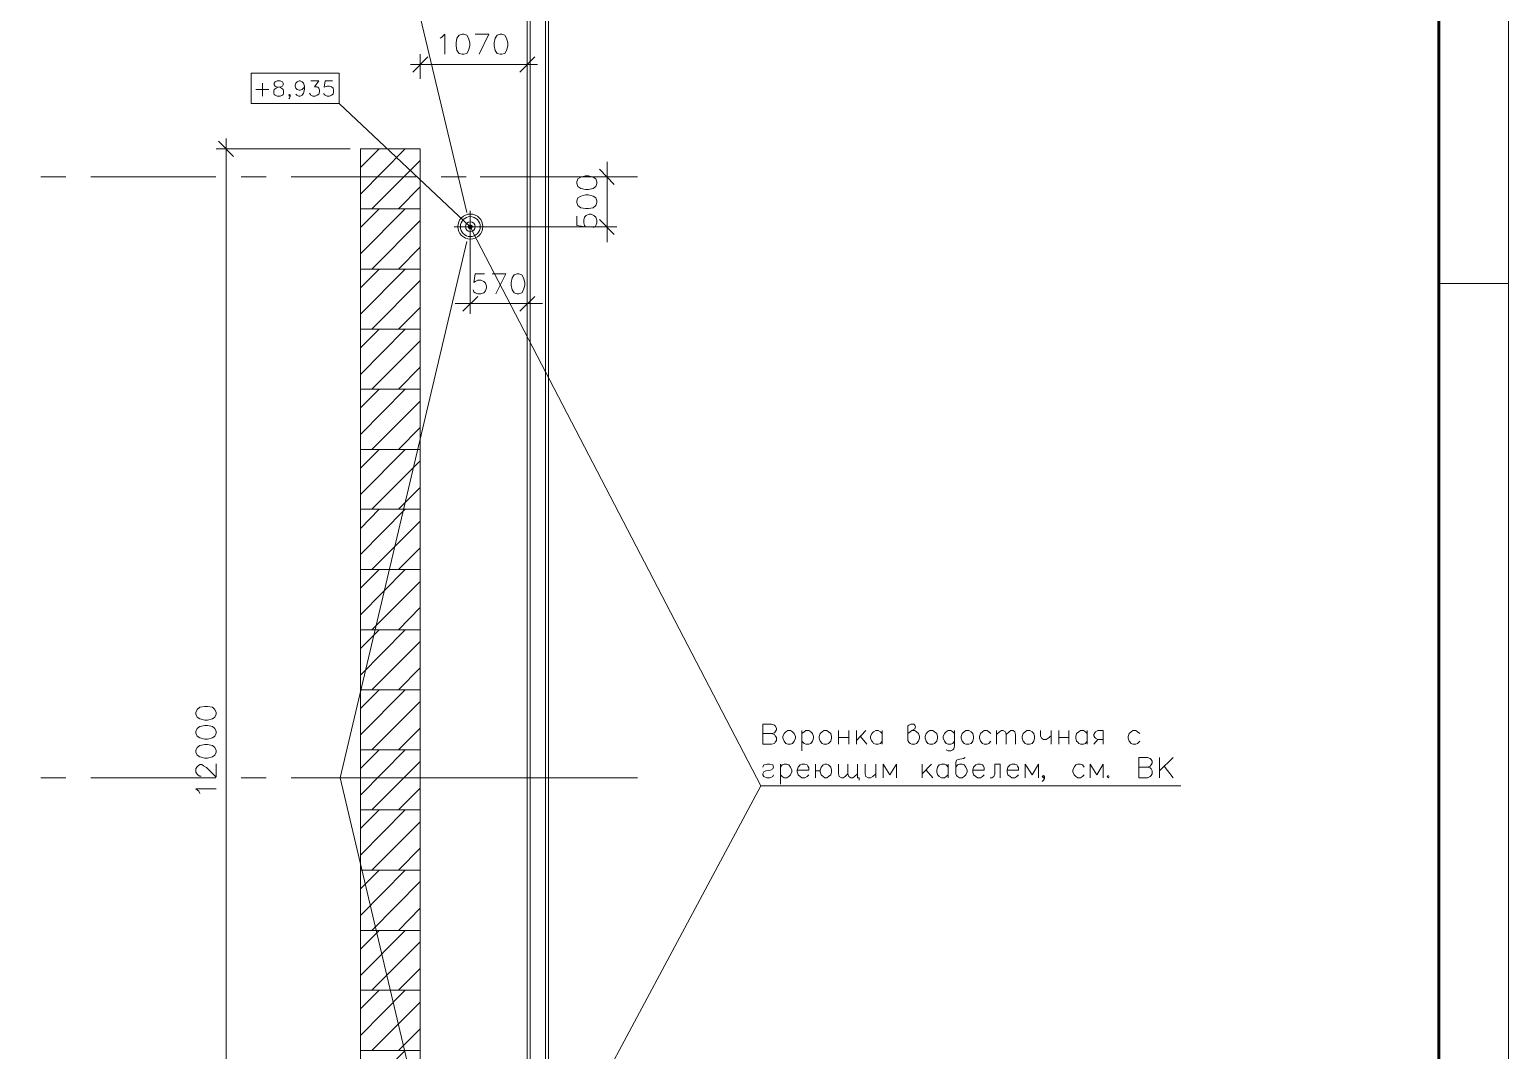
# Model space of a CAD drawing. Header units: millimetres. Extents: x -263990 to 193903, y -164417 to 240530.
# Drawn here: x 95329.21 to 95335.03, y -15681.54 to -15677.53 of the extents above; entities that cross this region are included whole.
import ezdxf

# ---------------------------------------------------------------- set-up
doc = ezdxf.new("R2010")
doc.units = ezdxf.units.MM
doc.header["$LTSCALE"] = 20
doc.layers.add('Размеры', color=7, linetype='Continuous', lineweight=9)

msp = doc.modelspace()

# ---------------------------------------------------------------- linework, layer by layer
at = {"layer": 'Размеры', "lineweight": 20}
for points in [[(95311.64325, -15690.217), (95335.02658, -15690.217), (95335.02658, -15673.68366), (95311.64325, -15673.68366)], [(95316.10825, -15675.672), (95331.25158, -15675.672), (95331.25158, -15685.26366), (95316.10825, -15685.26366)], [(95316.12158, -15675.68366), (95331.23992, -15675.68366), (95331.23992, -15685.252), (95316.12158, -15685.252)], [(95316.17992, -15675.74366), (95331.17992, -15675.74366), (95331.17992, -15685.192), (95316.17992, -15685.192)], [(95316.19158, -15675.75533), (95331.16825, -15675.75533), (95331.16825, -15685.18033), (95316.19158, -15685.18033)], [(95330.91158, -15677.54533), (95330.89992, -15677.54866), (95330.89158, -15677.56033), (95330.88825, -15677.57866), (95330.88825, -15677.59033), (95330.89158, -15677.60866), (95330.89992, -15677.62033), (95330.91158, -15677.62366), (95330.91825, -15677.62366), (95330.92992, -15677.62033), (95330.93658, -15677.60866), (95330.94158, -15677.59033), (95330.94158, -15677.57866), (95330.93658, -15677.56033), (95330.92992, -15677.54866), (95330.91825, -15677.54533)], [(95331.06158, -15677.54533), (95331.04992, -15677.54866), (95331.04158, -15677.56033), (95331.03825, -15677.57866), (95331.03825, -15677.59033), (95331.04158, -15677.60866), (95331.04992, -15677.62033), (95331.06158, -15677.62366), (95331.06825, -15677.62366), (95331.07992, -15677.62033), (95331.08658, -15677.60866), (95331.09158, -15677.59033), (95331.09158, -15677.57866), (95331.08658, -15677.56033), (95331.07992, -15677.54866), (95331.06825, -15677.54533)], [(95330.08158, -15677.69866), (95330.42825, -15677.69866), (95330.42825, -15677.817), (95330.08158, -15677.817)], [(95330.18492, -15677.72866), (95330.17658, -15677.732), (95330.17325, -15677.737), (95330.17325, -15677.74366), (95330.17658, -15677.74866), (95330.18158, -15677.752), (95330.19325, -15677.75366), (95330.20158, -15677.757), (95330.20825, -15677.762), (95330.20992, -15677.76866), (95330.20992, -15677.777), (95330.20825, -15677.782), (95330.20492, -15677.78533), (95330.19658, -15677.78866), (95330.18492, -15677.78866), (95330.17658, -15677.78533), (95330.17325, -15677.782), (95330.17158, -15677.777), (95330.17158, -15677.76866), (95330.17325, -15677.762), (95330.17992, -15677.757), (95330.18825, -15677.75366), (95330.19825, -15677.752), (95330.20492, -15677.74866), (95330.20825, -15677.74366), (95330.20825, -15677.737), (95330.20492, -15677.732), (95330.19658, -15677.72866)], [(95330.51158, -15678.232), (95330.74658, -15678.232), (95330.74658, -15677.99533), (95330.51158, -15677.99533)], [(95331.36325, -15678.132), (95331.36658, -15678.14366), (95331.37825, -15678.152), (95331.39658, -15678.15533), (95331.40825, -15678.15533), (95331.42658, -15678.152), (95331.43825, -15678.14366), (95331.44158, -15678.132), (95331.44158, -15678.12533), (95331.43825, -15678.11366), (95331.42658, -15678.107), (95331.40825, -15678.102), (95331.39658, -15678.102), (95331.37825, -15678.107), (95331.36658, -15678.11366), (95331.36325, -15678.12533)], [(95331.36325, -15678.207), (95331.36658, -15678.21866), (95331.37825, -15678.227), (95331.39658, -15678.23033), (95331.40825, -15678.23033), (95331.42658, -15678.227), (95331.43825, -15678.21866), (95331.44158, -15678.207), (95331.44158, -15678.20033), (95331.43825, -15678.18866), (95331.42658, -15678.182), (95331.40825, -15678.177), (95331.39658, -15678.177), (95331.37825, -15678.182), (95331.36658, -15678.18866), (95331.36325, -15678.20033)], [(95330.51158, -15678.46866), (95330.74658, -15678.46866), (95330.74658, -15678.232), (95330.51158, -15678.232)], [(95330.51158, -15678.70366), (95330.74658, -15678.70366), (95330.74658, -15678.46866), (95330.51158, -15678.46866)], [(95331.12825, -15678.487), (95331.11658, -15678.49033), (95331.10825, -15678.502), (95331.10492, -15678.52033), (95331.10492, -15678.532), (95331.10825, -15678.55033), (95331.11658, -15678.562), (95331.12825, -15678.56533), (95331.13492, -15678.56533), (95331.14658, -15678.562), (95331.15325, -15678.55033), (95331.15825, -15678.532), (95331.15825, -15678.52033), (95331.15325, -15678.502), (95331.14658, -15678.49033), (95331.13492, -15678.487)], [(95330.51158, -15678.94033), (95330.74658, -15678.94033), (95330.74658, -15678.70366), (95330.51158, -15678.70366)], [(95330.51158, -15679.177), (95330.74658, -15679.177), (95330.74658, -15678.94033), (95330.51158, -15678.94033)], [(95330.51158, -15679.412), (95330.74658, -15679.412), (95330.74658, -15679.177), (95330.51158, -15679.177)], [(95330.51158, -15679.64866), (95330.74658, -15679.64866), (95330.74658, -15679.412), (95330.51158, -15679.412)], [(95330.51158, -15679.88533), (95330.74658, -15679.88533), (95330.74658, -15679.64866), (95330.51158, -15679.64866)], [(95330.51158, -15680.122), (95330.74658, -15680.122), (95330.74658, -15679.88533), (95330.51158, -15679.88533)], [(95330.51158, -15680.357), (95330.74658, -15680.357), (95330.74658, -15680.122), (95330.51158, -15680.122)], [(95329.86492, -15680.217), (95329.86992, -15680.22866), (95329.87992, -15680.23533), (95329.89992, -15680.24033), (95329.90992, -15680.24033), (95329.92992, -15680.23533), (95329.93992, -15680.22866), (95329.94492, -15680.217), (95329.94492, -15680.21033), (95329.93992, -15680.19866), (95329.92992, -15680.19033), (95329.90992, -15680.187), (95329.89992, -15680.187), (95329.87992, -15680.19033), (95329.86992, -15680.19866), (95329.86492, -15680.21033)], [(95329.86492, -15680.292), (95329.86992, -15680.30366), (95329.87992, -15680.31033), (95329.89992, -15680.31533), (95329.90992, -15680.31533), (95329.92992, -15680.31033), (95329.93992, -15680.30366), (95329.94492, -15680.292), (95329.94492, -15680.28533), (95329.93992, -15680.27366), (95329.92992, -15680.26533), (95329.90992, -15680.262), (95329.89992, -15680.262), (95329.87992, -15680.26533), (95329.86992, -15680.27366), (95329.86492, -15680.28533)], [(95332.19325, -15680.282), (95332.20325, -15680.282), (95332.21158, -15680.287), (95332.21825, -15680.29366), (95332.22325, -15680.30533), (95332.22325, -15680.312), (95332.21825, -15680.32366), (95332.21158, -15680.332), (95332.20325, -15680.33533), (95332.19325, -15680.33533), (95332.18492, -15680.332), (95332.17825, -15680.32366), (95332.17325, -15680.312), (95332.17325, -15680.30533), (95332.17825, -15680.29366), (95332.18492, -15680.287)], [(95332.33492, -15680.282), (95332.34658, -15680.282), (95332.35325, -15680.287), (95332.36158, -15680.29366), (95332.36492, -15680.30533), (95332.36492, -15680.312), (95332.36158, -15680.32366), (95332.35325, -15680.332), (95332.34658, -15680.33533), (95332.33492, -15680.33533), (95332.32825, -15680.332), (95332.31992, -15680.32366), (95332.31658, -15680.312), (95332.31658, -15680.30533), (95332.31992, -15680.29366), (95332.32825, -15680.287)], [(95332.75158, -15680.282), (95332.76325, -15680.282), (95332.76992, -15680.287), (95332.77825, -15680.29366), (95332.78158, -15680.30533), (95332.78158, -15680.312), (95332.77825, -15680.32366), (95332.76992, -15680.332), (95332.76325, -15680.33533), (95332.75158, -15680.33533), (95332.74325, -15680.332), (95332.73658, -15680.32366), (95332.73325, -15680.312), (95332.73325, -15680.30533), (95332.73658, -15680.29366), (95332.74325, -15680.287)], [(95332.89325, -15680.282), (95332.90492, -15680.282), (95332.91325, -15680.287), (95332.91992, -15680.29366), (95332.92325, -15680.30533), (95332.92325, -15680.312), (95332.91992, -15680.32366), (95332.91325, -15680.332), (95332.90492, -15680.33533), (95332.89325, -15680.33533), (95332.88658, -15680.332), (95332.87825, -15680.32366), (95332.87492, -15680.312), (95332.87492, -15680.30533), (95332.87825, -15680.29366), (95332.88658, -15680.287)], [(95333.13325, -15680.282), (95333.14492, -15680.282), (95333.15325, -15680.287), (95333.15992, -15680.29366), (95333.16325, -15680.30533), (95333.16325, -15680.312), (95333.15992, -15680.32366), (95333.15325, -15680.332), (95333.14492, -15680.33533), (95333.13325, -15680.33533), (95333.12658, -15680.332), (95333.11825, -15680.32366), (95333.11492, -15680.312), (95333.11492, -15680.30533), (95333.11825, -15680.29366), (95333.12658, -15680.287)], [(95329.86492, -15680.367), (95329.86992, -15680.37866), (95329.87992, -15680.38533), (95329.89992, -15680.39033), (95329.90992, -15680.39033), (95329.92992, -15680.38533), (95329.93992, -15680.37866), (95329.94492, -15680.367), (95329.94492, -15680.36033), (95329.93992, -15680.34866), (95329.92992, -15680.34033), (95329.90992, -15680.337), (95329.89992, -15680.337), (95329.87992, -15680.34033), (95329.86992, -15680.34866), (95329.86492, -15680.36033)], [(95330.51158, -15680.59366), (95330.74658, -15680.59366), (95330.74658, -15680.357), (95330.51158, -15680.357)], [(95330.51158, -15680.83033), (95330.74658, -15680.83033), (95330.74658, -15680.59366), (95330.51158, -15680.59366)], [(95330.51158, -15681.067), (95330.74658, -15681.067), (95330.74658, -15680.83033), (95330.51158, -15680.83033)], [(95330.51158, -15681.302), (95330.74658, -15681.302), (95330.74658, -15681.067), (95330.51158, -15681.067)], [(95330.51158, -15681.53866), (95330.74658, -15681.53866), (95330.74658, -15681.302), (95330.51158, -15681.302)], [(95330.51158, -15681.77533), (95330.74658, -15681.77533), (95330.74658, -15681.53866), (95330.51158, -15681.53866)]]:
    msp.add_lwpolyline(points, close=True, dxfattribs=at)
at = {"layer": 'Размеры', "lineweight": 20, "const_width": 0.01167}
msp.add_lwpolyline([(95312.42908, -15689.94283), (95334.75242, -15689.94283), (95334.75242, -15673.95783), (95312.42908, -15673.95783)], close=True, dxfattribs=at)
at = {"layer": 'Размеры', "lineweight": 20}
for points in [[(95330.33658, -15675.75533), (95330.92992, -15678.24533)], [(95330.82492, -15677.56033), (95330.83158, -15677.557), (95330.84325, -15677.54533), (95330.84325, -15677.62366)], [(95330.97825, -15677.62366), (95331.01658, -15677.54533), (95330.96325, -15677.54533)], [(95330.74658, -15677.72033), (95330.74658, -15677.62366)], [(95331.16825, -15678.06533), (95331.16825, -15677.62366)], [(95331.17992, -15677.607), (95331.17992, -15677.70533)], [(95330.70825, -15677.66366), (95331.20825, -15677.66366)], [(95330.77658, -15677.63366), (95330.71825, -15677.69366)], [(95331.13825, -15677.69366), (95331.19825, -15677.63366)], [(95330.12658, -15677.737), (95330.12658, -15677.78866)], [(95330.29158, -15677.74866), (95330.28825, -15677.757), (95330.28325, -15677.762), (95330.27492, -15677.76533), (95330.27158, -15677.76533), (95330.26325, -15677.762), (95330.25825, -15677.757), (95330.25492, -15677.74866), (95330.25492, -15677.74533), (95330.25825, -15677.737), (95330.26325, -15677.732), (95330.27158, -15677.72866), (95330.27492, -15677.72866), (95330.28325, -15677.732), (95330.28825, -15677.737), (95330.29158, -15677.74866), (95330.29158, -15677.762), (95330.28825, -15677.777), (95330.28325, -15677.78533), (95330.27492, -15677.78866), (95330.26992, -15677.78866), (95330.26158, -15677.78533), (95330.25825, -15677.78033)], [(95330.31658, -15677.72866), (95330.34825, -15677.72866), (95330.33158, -15677.752), (95330.33992, -15677.752), (95330.34492, -15677.75366), (95330.34825, -15677.757), (95330.35158, -15677.76533), (95330.35158, -15677.772), (95330.34825, -15677.78033), (95330.34158, -15677.78533), (95330.33325, -15677.78866), (95330.32492, -15677.78866), (95330.31658, -15677.78533), (95330.31492, -15677.782), (95330.31158, -15677.777)], [(95330.40158, -15677.72866), (95330.37325, -15677.72866), (95330.36992, -15677.75366), (95330.37325, -15677.752), (95330.38158, -15677.74866), (95330.38992, -15677.74866), (95330.39825, -15677.752), (95330.40492, -15677.757), (95330.40658, -15677.76533), (95330.40658, -15677.772), (95330.40492, -15677.78033), (95330.39825, -15677.78533), (95330.38992, -15677.78866), (95330.38158, -15677.78866), (95330.37325, -15677.78533), (95330.36992, -15677.782), (95330.36825, -15677.777)], [(95330.09992, -15677.762), (95330.15158, -15677.762)], [(95330.23492, -15677.78533), (95330.23325, -15677.78866), (95330.22992, -15677.78533), (95330.23325, -15677.782), (95330.23492, -15677.78533), (95330.23492, -15677.79033), (95330.23325, -15677.797), (95330.22992, -15677.79866)], [(95330.42825, -15677.817), (95330.94325, -15678.302)], [(95331.17992, -15677.80366), (95331.17992, -15678.29533)], [(95330.01325, -15678.02533), (95329.95325, -15677.96533)], [(95329.98325, -15677.95533), (95329.98325, -15682.75866)], [(95330.47158, -15677.99533), (95329.94492, -15677.99533)], [(95330.51158, -15678.06866), (95330.58492, -15677.99533)], [(95330.51158, -15678.17366), (95330.68825, -15677.99533)], [(95330.55658, -15678.232), (95330.74658, -15678.042)], [(95331.45158, -15678.07533), (95331.50992, -15678.13533)], [(95331.48158, -15678.047), (95331.48158, -15678.362)], [(95329.25492, -15678.10533), (95329.35325, -15678.10533)], [(95329.45158, -15678.10533), (95329.94325, -15678.10533)], [(95330.04325, -15678.10533), (95330.14158, -15678.10533)], [(95330.23992, -15678.10533), (95330.73158, -15678.10533)], [(95330.66158, -15678.232), (95330.74658, -15678.14533)], [(95330.82992, -15678.10533), (95330.92825, -15678.10533)], [(95330.98325, -15678.10533), (95331.51992, -15678.10533)], [(95331.02658, -15678.10533), (95331.60158, -15678.10533)], [(95330.51158, -15678.30533), (95330.58492, -15678.232)], [(95330.51158, -15678.40866), (95330.68825, -15678.232)], [(95330.94325, -15678.23866), (95330.94325, -15678.36533)], [(95331.36325, -15678.26033), (95331.36325, -15678.297), (95331.39658, -15678.302), (95331.39325, -15678.297), (95331.38992, -15678.287), (95331.38992, -15678.27533), (95331.39325, -15678.26366), (95331.39992, -15678.257), (95331.41158, -15678.252), (95331.41992, -15678.252), (95331.42992, -15678.257), (95331.43825, -15678.26366), (95331.44158, -15678.27533), (95331.44158, -15678.287), (95331.43825, -15678.297), (95331.43492, -15678.302), (95331.42658, -15678.30533)], [(95330.55658, -15678.46866), (95330.74658, -15678.277)], [(95330.87992, -15678.302), (95331.00825, -15678.302)], [(95330.94825, -15682.62533), (95330.95325, -15682.61533), (95332.08658, -15680.49866), (95333.73825, -15680.49866), (95332.08658, -15680.49866), (95330.95325, -15678.32033), (95330.94825, -15678.31033)], [(95330.98325, -15678.302), (95331.51992, -15678.302)], [(95331.00325, -15678.302), (95331.16825, -15678.302)], [(95331.50992, -15678.332), (95331.45158, -15678.27366)], [(95330.92992, -15678.36033), (95330.43158, -15680.467), (95330.92992, -15682.57533)], [(95330.94325, -15678.342), (95330.94325, -15678.64366)], [(95331.16825, -15678.342), (95331.16825, -15678.64366)], [(95330.66158, -15678.46866), (95330.74658, -15678.382)], [(95331.17992, -15678.39366), (95331.17992, -15678.49366)], [(95330.51158, -15678.542), (95330.58492, -15678.46866)], [(95330.51158, -15678.64533), (95330.68825, -15678.46866)], [(95330.99992, -15678.487), (95330.96325, -15678.487), (95330.95825, -15678.52033), (95330.96325, -15678.517), (95330.97325, -15678.512), (95330.98492, -15678.512), (95330.99658, -15678.517), (95331.00325, -15678.52366), (95331.00825, -15678.53533), (95331.00825, -15678.542), (95331.00325, -15678.55366), (95330.99658, -15678.562), (95330.98492, -15678.56533), (95330.97325, -15678.56533), (95330.96325, -15678.562), (95330.95825, -15678.557), (95330.95492, -15678.55033)], [(95331.04492, -15678.56533), (95331.08325, -15678.487), (95331.02992, -15678.487)], [(95330.55658, -15678.70366), (95330.74658, -15678.51366)], [(95334.75158, -15678.52533), (95335.02658, -15678.52533)], [(95331.22825, -15678.60366), (95330.88492, -15678.60366)], [(95330.91492, -15678.63366), (95330.97325, -15678.57533)], [(95331.19825, -15678.57533), (95331.13825, -15678.63366)], [(95331.17992, -15678.592), (95331.17992, -15679.08366)], [(95330.66158, -15678.70366), (95330.74658, -15678.61866)], [(95330.51158, -15678.777), (95330.58492, -15678.70366)], [(95330.51158, -15678.882), (95330.68825, -15678.70366)], [(95330.55658, -15678.94033), (95330.74658, -15678.75033)], [(95330.66158, -15678.94033), (95330.74658, -15678.85366)], [(95330.51158, -15679.01366), (95330.58492, -15678.94033)], [(95330.51158, -15679.11866), (95330.68825, -15678.94033)], [(95330.55658, -15679.177), (95330.74658, -15678.987)], [(95330.66158, -15679.177), (95330.74658, -15679.09033)], [(95330.51158, -15679.25033), (95330.58492, -15679.177)], [(95330.51158, -15679.35366), (95330.68825, -15679.177)], [(95331.17992, -15679.182), (95331.17992, -15679.28033)], [(95330.55658, -15679.412), (95330.74658, -15679.222)], [(95330.66158, -15679.412), (95330.74658, -15679.327)], [(95330.51158, -15679.487), (95330.58492, -15679.412)], [(95330.51158, -15679.59033), (95330.68825, -15679.412)], [(95331.17992, -15679.37866), (95331.17992, -15679.87033)], [(95330.55658, -15679.64866), (95330.74658, -15679.45866)], [(95330.66158, -15679.64866), (95330.74658, -15679.56366)], [(95330.51158, -15679.722), (95330.58492, -15679.64866)], [(95330.51158, -15679.827), (95330.68825, -15679.64866)], [(95330.55658, -15679.88533), (95330.74658, -15679.69533)], [(95330.66158, -15679.88533), (95330.74658, -15679.79866)], [(95330.51158, -15679.95866), (95330.58492, -15679.88533)], [(95330.51158, -15680.06366), (95330.68825, -15679.88533)], [(95330.55658, -15680.122), (95330.74658, -15679.932)], [(95331.17992, -15679.96866), (95331.17992, -15680.067)], [(95330.66158, -15680.122), (95330.74658, -15680.03533)], [(95330.51158, -15680.19533), (95330.58492, -15680.122)], [(95330.51158, -15680.29866), (95330.68825, -15680.122)], [(95330.55658, -15680.357), (95330.74658, -15680.167)], [(95331.17992, -15680.167), (95331.17992, -15680.65866)], [(95330.66158, -15680.357), (95330.74658, -15680.272)], [(95332.12825, -15680.29366), (95332.13992, -15680.29033), (95332.14325, -15680.287), (95332.14825, -15680.27866), (95332.14825, -15680.272), (95332.14325, -15680.26366), (95332.13992, -15680.26033), (95332.12825, -15680.257), (95332.09492, -15680.257), (95332.09492, -15680.33533), (95332.12825, -15680.33533), (95332.13992, -15680.332), (95332.14325, -15680.327), (95332.14825, -15680.32033), (95332.14825, -15680.30866), (95332.14325, -15680.302), (95332.13992, -15680.297), (95332.12825, -15680.29366), (95332.09492, -15680.29366)], [(95332.24825, -15680.282), (95332.24825, -15680.362)], [(95332.24825, -15680.29366), (95332.25658, -15680.287), (95332.26325, -15680.282), (95332.27492, -15680.282), (95332.28325, -15680.287), (95332.28992, -15680.29366), (95332.29325, -15680.30533), (95332.29325, -15680.312), (95332.28992, -15680.32366), (95332.28325, -15680.332), (95332.27492, -15680.33533), (95332.26325, -15680.33533), (95332.25658, -15680.332), (95332.24825, -15680.32366)], [(95332.39158, -15680.282), (95332.39158, -15680.33533)], [(95332.43325, -15680.282), (95332.43325, -15680.33533)], [(95332.46325, -15680.282), (95332.46325, -15680.33533)], [(95332.49992, -15680.282), (95332.46325, -15680.32033)], [(95332.56325, -15680.32366), (95332.55658, -15680.332), (95332.54825, -15680.33533), (95332.53825, -15680.33533), (95332.52992, -15680.332), (95332.52658, -15680.327), (95332.52325, -15680.32366), (95332.51825, -15680.312), (95332.51825, -15680.30533), (95332.52325, -15680.29366), (95332.52992, -15680.287), (95332.53825, -15680.282), (95332.54825, -15680.282), (95332.55658, -15680.287), (95332.56325, -15680.29366)], [(95332.56325, -15680.282), (95332.56325, -15680.33533)], [(95332.66492, -15680.29366), (95332.67325, -15680.287), (95332.67992, -15680.282), (95332.69158, -15680.27533), (95332.69492, -15680.267), (95332.69158, -15680.26033), (95332.68825, -15680.257), (95332.67658, -15680.257), (95332.66825, -15680.26033), (95332.66492, -15680.26366), (95332.66492, -15680.32033), (95332.66825, -15680.327), (95332.67325, -15680.332), (95332.67992, -15680.33533), (95332.69158, -15680.33533), (95332.69825, -15680.332), (95332.70658, -15680.32366), (95332.70992, -15680.312), (95332.70992, -15680.30533), (95332.70658, -15680.29366), (95332.69825, -15680.287), (95332.69158, -15680.282), (95332.67992, -15680.282)], [(95332.84825, -15680.29366), (95332.84492, -15680.29033), (95332.84158, -15680.287), (95332.83325, -15680.282), (95332.82325, -15680.282), (95332.81492, -15680.287), (95332.80825, -15680.29366), (95332.80325, -15680.30533), (95332.80325, -15680.312), (95332.80825, -15680.32366), (95332.81492, -15680.332), (95332.82325, -15680.33533), (95332.83325, -15680.33533), (95332.84158, -15680.332), (95332.84825, -15680.32366)], [(95332.84825, -15680.282), (95332.84825, -15680.342), (95332.84492, -15680.35366), (95332.84158, -15680.357), (95332.83325, -15680.362), (95332.82325, -15680.362), (95332.81492, -15680.357)], [(95332.99158, -15680.29366), (95332.98325, -15680.287), (95332.97658, -15680.282), (95332.96492, -15680.282), (95332.95825, -15680.287), (95332.94992, -15680.29366), (95332.94658, -15680.30533), (95332.94658, -15680.312), (95332.94992, -15680.32366), (95332.95825, -15680.332), (95332.96492, -15680.33533), (95332.97658, -15680.33533), (95332.98325, -15680.332), (95332.99158, -15680.32366)], [(95333.01325, -15680.282), (95333.01325, -15680.33533)], [(95333.01325, -15680.297), (95333.02492, -15680.287), (95333.03325, -15680.282), (95333.03992, -15680.282), (95333.04825, -15680.287), (95333.05158, -15680.297), (95333.05158, -15680.33533)], [(95333.05158, -15680.297), (95333.06325, -15680.287), (95333.06992, -15680.282), (95333.07825, -15680.282), (95333.08492, -15680.287), (95333.08825, -15680.297), (95333.08825, -15680.33533)], [(95333.18658, -15680.282), (95333.18658, -15680.302), (95333.18992, -15680.312), (95333.19825, -15680.317), (95333.20825, -15680.317), (95333.21658, -15680.312), (95333.22825, -15680.302)], [(95333.22825, -15680.282), (95333.22825, -15680.33533)], [(95333.25825, -15680.282), (95333.25825, -15680.33533)], [(95333.29825, -15680.282), (95333.29825, -15680.33533)], [(95333.36992, -15680.32366), (95333.36325, -15680.332), (95333.35492, -15680.33533), (95333.34325, -15680.33533), (95333.33658, -15680.332), (95333.33325, -15680.327), (95333.32825, -15680.32366), (95333.32492, -15680.312), (95333.32492, -15680.30533), (95333.32825, -15680.29366), (95333.33658, -15680.287), (95333.34325, -15680.282), (95333.35492, -15680.282), (95333.36325, -15680.287), (95333.36992, -15680.29366)], [(95333.36992, -15680.282), (95333.36992, -15680.33533)], [(95333.43325, -15680.33533), (95333.43325, -15680.282), (95333.41158, -15680.282), (95333.40325, -15680.287), (95333.39992, -15680.29033), (95333.39658, -15680.297), (95333.39658, -15680.302), (95333.39992, -15680.30866), (95333.40325, -15680.312), (95333.41158, -15680.317), (95333.43325, -15680.317)], [(95333.57658, -15680.29366), (95333.56825, -15680.287), (95333.56158, -15680.282), (95333.54992, -15680.282), (95333.54325, -15680.287), (95333.53492, -15680.29366), (95333.53158, -15680.30533), (95333.53158, -15680.312), (95333.53492, -15680.32366), (95333.54325, -15680.332), (95333.54992, -15680.33533), (95333.56158, -15680.33533), (95333.56825, -15680.332), (95333.57658, -15680.32366)], [(95330.51158, -15680.43033), (95330.58492, -15680.357)], [(95330.51158, -15680.53533), (95330.68825, -15680.357)], [(95332.39158, -15680.30866), (95332.43325, -15680.30866)], [(95332.47825, -15680.30533), (95332.50325, -15680.33533)], [(95333.25825, -15680.30866), (95333.29825, -15680.30866)], [(95333.39658, -15680.33533), (95333.41158, -15680.317)], [(95329.88492, -15680.46033), (95329.87992, -15680.46033), (95329.87325, -15680.457), (95329.86992, -15680.45366), (95329.86492, -15680.44533), (95329.86492, -15680.43033), (95329.86992, -15680.42366), (95329.87325, -15680.42033), (95329.87992, -15680.41533), (95329.88825, -15680.41533), (95329.89492, -15680.42033), (95329.90658, -15680.427), (95329.94492, -15680.46533), (95329.94492, -15680.412)], [(95330.55658, -15680.59366), (95330.74658, -15680.40366)], [(95332.09492, -15680.42533), (95332.09825, -15680.417), (95332.10992, -15680.41366), (95332.12158, -15680.41366), (95332.13325, -15680.417), (95332.13658, -15680.42533), (95332.13325, -15680.432), (95332.12492, -15680.437), (95332.10658, -15680.44033), (95332.09825, -15680.44366), (95332.09492, -15680.452), (95332.09492, -15680.45533), (95332.09825, -15680.462), (95332.10992, -15680.467), (95332.12158, -15680.467), (95332.13325, -15680.462), (95332.13658, -15680.45533)], [(95332.16325, -15680.41366), (95332.16325, -15680.492)], [(95332.16325, -15680.42533), (95332.16992, -15680.417), (95332.17825, -15680.41366), (95332.18825, -15680.41366), (95332.19658, -15680.417), (95332.20325, -15680.42533), (95332.20825, -15680.437), (95332.20825, -15680.44366), (95332.20325, -15680.45533), (95332.19658, -15680.462), (95332.18825, -15680.467), (95332.17825, -15680.467), (95332.16992, -15680.462), (95332.16325, -15680.45533)], [(95332.22992, -15680.437), (95332.27492, -15680.437), (95332.27492, -15680.42866), (95332.27158, -15680.422), (95332.26825, -15680.417), (95332.25992, -15680.41366), (95332.24825, -15680.41366), (95332.24158, -15680.417), (95332.23325, -15680.42533), (95332.22992, -15680.437), (95332.22992, -15680.44366), (95332.23325, -15680.45533), (95332.24158, -15680.462), (95332.24825, -15680.467), (95332.25992, -15680.467), (95332.26825, -15680.462), (95332.27492, -15680.45533)], [(95332.30158, -15680.41366), (95332.30158, -15680.467)], [(95332.30158, -15680.44033), (95332.31992, -15680.44033), (95332.31992, -15680.437), (95332.32325, -15680.42533), (95332.33158, -15680.417), (95332.33825, -15680.41366), (95332.34658, -15680.41366), (95332.35325, -15680.417), (95332.36158, -15680.42533), (95332.36492, -15680.437), (95332.36492, -15680.44366), (95332.36158, -15680.45533), (95332.35325, -15680.462), (95332.34658, -15680.467), (95332.33825, -15680.467), (95332.33158, -15680.462), (95332.32325, -15680.45533), (95332.31992, -15680.44366), (95332.31992, -15680.44033)], [(95332.42825, -15680.452), (95332.41825, -15680.462), (95332.40992, -15680.467), (95332.40325, -15680.467), (95332.39492, -15680.462), (95332.39158, -15680.452), (95332.39158, -15680.41366)], [(95332.46658, -15680.452), (95332.45492, -15680.462), (95332.44825, -15680.467), (95332.43992, -15680.467), (95332.43325, -15680.462), (95332.42825, -15680.452), (95332.42825, -15680.41366)], [(95332.46658, -15680.41366), (95332.46658, -15680.467), (95332.47325, -15680.467), (95332.47325, -15680.477)], [(95332.49658, -15680.41366), (95332.49658, -15680.452), (95332.49992, -15680.462), (95332.50825, -15680.467), (95332.51825, -15680.467), (95332.52658, -15680.462), (95332.53825, -15680.452)], [(95332.53825, -15680.41366), (95332.53825, -15680.467)], [(95332.61992, -15680.467), (95332.61992, -15680.41366), (95332.59325, -15680.45533), (95332.56825, -15680.41366), (95332.56825, -15680.467)], [(95332.72158, -15680.41366), (95332.72158, -15680.467)], [(95332.75825, -15680.41366), (95332.72158, -15680.452)], [(95332.82325, -15680.45533), (95332.81492, -15680.462), (95332.80825, -15680.467), (95332.79658, -15680.467), (95332.78825, -15680.462), (95332.78492, -15680.45866), (95332.78158, -15680.45533), (95332.77825, -15680.44366), (95332.77825, -15680.437), (95332.78158, -15680.42533), (95332.78825, -15680.417), (95332.79658, -15680.41366), (95332.80825, -15680.41366), (95332.81492, -15680.417), (95332.82325, -15680.42533)], [(95332.82325, -15680.41366), (95332.82325, -15680.467)], [(95332.88992, -15680.387), (95332.88325, -15680.392), (95332.86325, -15680.39533), (95332.85658, -15680.39866), (95332.85325, -15680.407), (95332.85325, -15680.452), (95332.85658, -15680.45866), (95332.85992, -15680.462), (95332.86825, -15680.467), (95332.87825, -15680.467), (95332.88658, -15680.462), (95332.89325, -15680.45533), (95332.89825, -15680.44366), (95332.89825, -15680.437), (95332.89325, -15680.42533), (95332.88992, -15680.422), (95332.88658, -15680.417), (95332.87825, -15680.41366), (95332.86825, -15680.41366), (95332.85992, -15680.417), (95332.85325, -15680.42533)], [(95332.91992, -15680.437), (95332.96492, -15680.437), (95332.96492, -15680.42866), (95332.96158, -15680.422), (95332.95825, -15680.417), (95332.94992, -15680.41366), (95332.93825, -15680.41366), (95332.93158, -15680.417), (95332.92325, -15680.42533), (95332.91992, -15680.437), (95332.91992, -15680.44366), (95332.92325, -15680.45533), (95332.93158, -15680.462), (95332.93825, -15680.467), (95332.94992, -15680.467), (95332.95825, -15680.462), (95332.96492, -15680.45533)], [(95333.02825, -15680.467), (95333.02825, -15680.41366), (95333.00658, -15680.41366), (95333.00658, -15680.452), (95333.00325, -15680.462), (95332.99492, -15680.467), (95332.98825, -15680.467)], [(95333.05492, -15680.437), (95333.09992, -15680.437), (95333.09992, -15680.42866), (95333.09658, -15680.422), (95333.09325, -15680.417), (95333.08492, -15680.41366), (95333.07325, -15680.41366), (95333.06658, -15680.417), (95333.05825, -15680.42533), (95333.05492, -15680.437), (95333.05492, -15680.44366), (95333.05825, -15680.45533), (95333.06658, -15680.462), (95333.07325, -15680.467), (95333.08492, -15680.467), (95333.09325, -15680.462), (95333.09992, -15680.45533)], [(95333.17825, -15680.467), (95333.17825, -15680.41366), (95333.15325, -15680.45533), (95333.12658, -15680.41366), (95333.12658, -15680.467)], [(95333.35825, -15680.42533), (95333.35158, -15680.417), (95333.34325, -15680.41366), (95333.33325, -15680.41366), (95333.32492, -15680.417), (95333.31825, -15680.42533), (95333.31325, -15680.437), (95333.31325, -15680.44366), (95333.31825, -15680.45533), (95333.32492, -15680.462), (95333.33325, -15680.467), (95333.34325, -15680.467), (95333.35158, -15680.462), (95333.35825, -15680.45533)], [(95333.43325, -15680.467), (95333.43325, -15680.41366), (95333.40825, -15680.45533), (95333.38158, -15680.41366), (95333.38158, -15680.467)], [(95333.60658, -15680.42533), (95333.61825, -15680.422), (95333.62158, -15680.417), (95333.62492, -15680.41033), (95333.62492, -15680.402), (95333.62158, -15680.39533), (95333.61825, -15680.392), (95333.60658, -15680.387), (95333.57325, -15680.387), (95333.57325, -15680.467), (95333.60658, -15680.467), (95333.61825, -15680.462), (95333.62158, -15680.45866), (95333.62492, -15680.452), (95333.62492, -15680.44033), (95333.62158, -15680.432), (95333.61825, -15680.42866), (95333.60658, -15680.42533), (95333.57325, -15680.42533)], [(95333.70825, -15680.387), (95333.65492, -15680.44033)], [(95333.65492, -15680.387), (95333.65492, -15680.467)], [(95329.25492, -15680.467), (95329.35325, -15680.467)], [(95329.45158, -15680.467), (95329.94325, -15680.467)], [(95330.04325, -15680.467), (95330.14158, -15680.467)], [(95330.23992, -15680.467), (95330.73158, -15680.467)], [(95330.43158, -15680.467), (95331.16825, -15680.467)], [(95330.82992, -15680.467), (95330.92825, -15680.467)], [(95331.02658, -15680.467), (95331.60158, -15680.467)], [(95332.73658, -15680.437), (95332.76325, -15680.467)], [(95333.20158, -15680.462), (95333.19825, -15680.467), (95333.19325, -15680.462), (95333.19825, -15680.45866), (95333.20158, -15680.462), (95333.20158, -15680.47033), (95333.19825, -15680.477), (95333.19325, -15680.482)], [(95333.45325, -15680.45866), (95333.44825, -15680.462), (95333.45325, -15680.467), (95333.45658, -15680.462)], [(95333.70825, -15680.467), (95333.67325, -15680.422)], [(95329.87992, -15680.52866), (95329.87658, -15680.52033), (95329.86492, -15680.51033), (95329.94492, -15680.51033)], [(95330.66158, -15680.59366), (95330.74658, -15680.50866)], [(95330.51158, -15680.667), (95330.58492, -15680.59366)], [(95330.51158, -15680.772), (95330.68825, -15680.59366)], [(95330.55658, -15680.83033), (95330.74658, -15680.64033)], [(95330.66158, -15680.83033), (95330.74658, -15680.74366)], [(95331.17992, -15680.757), (95331.17992, -15680.85533)], [(95330.51158, -15680.90366), (95330.58492, -15680.83033)], [(95330.51158, -15681.00866), (95330.68825, -15680.83033)], [(95330.55658, -15681.067), (95330.74658, -15680.87533)], [(95330.66158, -15681.067), (95330.74658, -15680.98033)], [(95331.17992, -15680.95366), (95331.17992, -15681.44533)], [(95330.51158, -15681.14033), (95330.58492, -15681.067)], [(95330.51158, -15681.24366), (95330.68825, -15681.067)], [(95330.55658, -15681.302), (95330.74658, -15681.112)], [(95330.66158, -15681.302), (95330.74658, -15681.217)], [(95330.51158, -15681.37533), (95330.58492, -15681.302)], [(95330.51158, -15681.48033), (95330.68825, -15681.302)], [(95330.55658, -15681.53866), (95330.74658, -15681.34866)], [(95330.66158, -15681.53866), (95330.74658, -15681.45366)], [(95330.51158, -15681.717), (95330.68825, -15681.53866)]]:
    msp.add_lwpolyline(points, dxfattribs=at)
for centre, radius in [((95330.94413, -15678.30112), 0.04921), ((95330.94406, -15678.30119), 0.03914), ((95330.9441, -15678.30114), 0.01919)]:
    msp.add_circle(centre, radius, dxfattribs=at)
for points in [[(95330.93992, -15678.29366), (95330.93492, -15678.29866), (95330.94325, -15678.302)], [(95330.93492, -15678.29866), (95330.94325, -15678.302), (95330.93492, -15678.307)], [(95330.94325, -15678.302), (95330.93492, -15678.307), (95330.94158, -15678.312)], [(95330.94658, -15678.29366), (95330.94325, -15678.302), (95330.93992, -15678.29366)], [(95330.94158, -15678.312), (95330.94825, -15678.31033), (95330.94325, -15678.302)], [(95330.95325, -15678.297), (95330.94658, -15678.29366), (95330.94325, -15678.302)], [(95330.94325, -15678.302), (95330.95325, -15678.30533), (95330.95325, -15678.297)], [(95330.94825, -15678.31033), (95330.94325, -15678.302), (95330.95325, -15678.30533)]]:
    msp.add_solid(points, dxfattribs=at)

doc.saveas('drawing.dxf')
